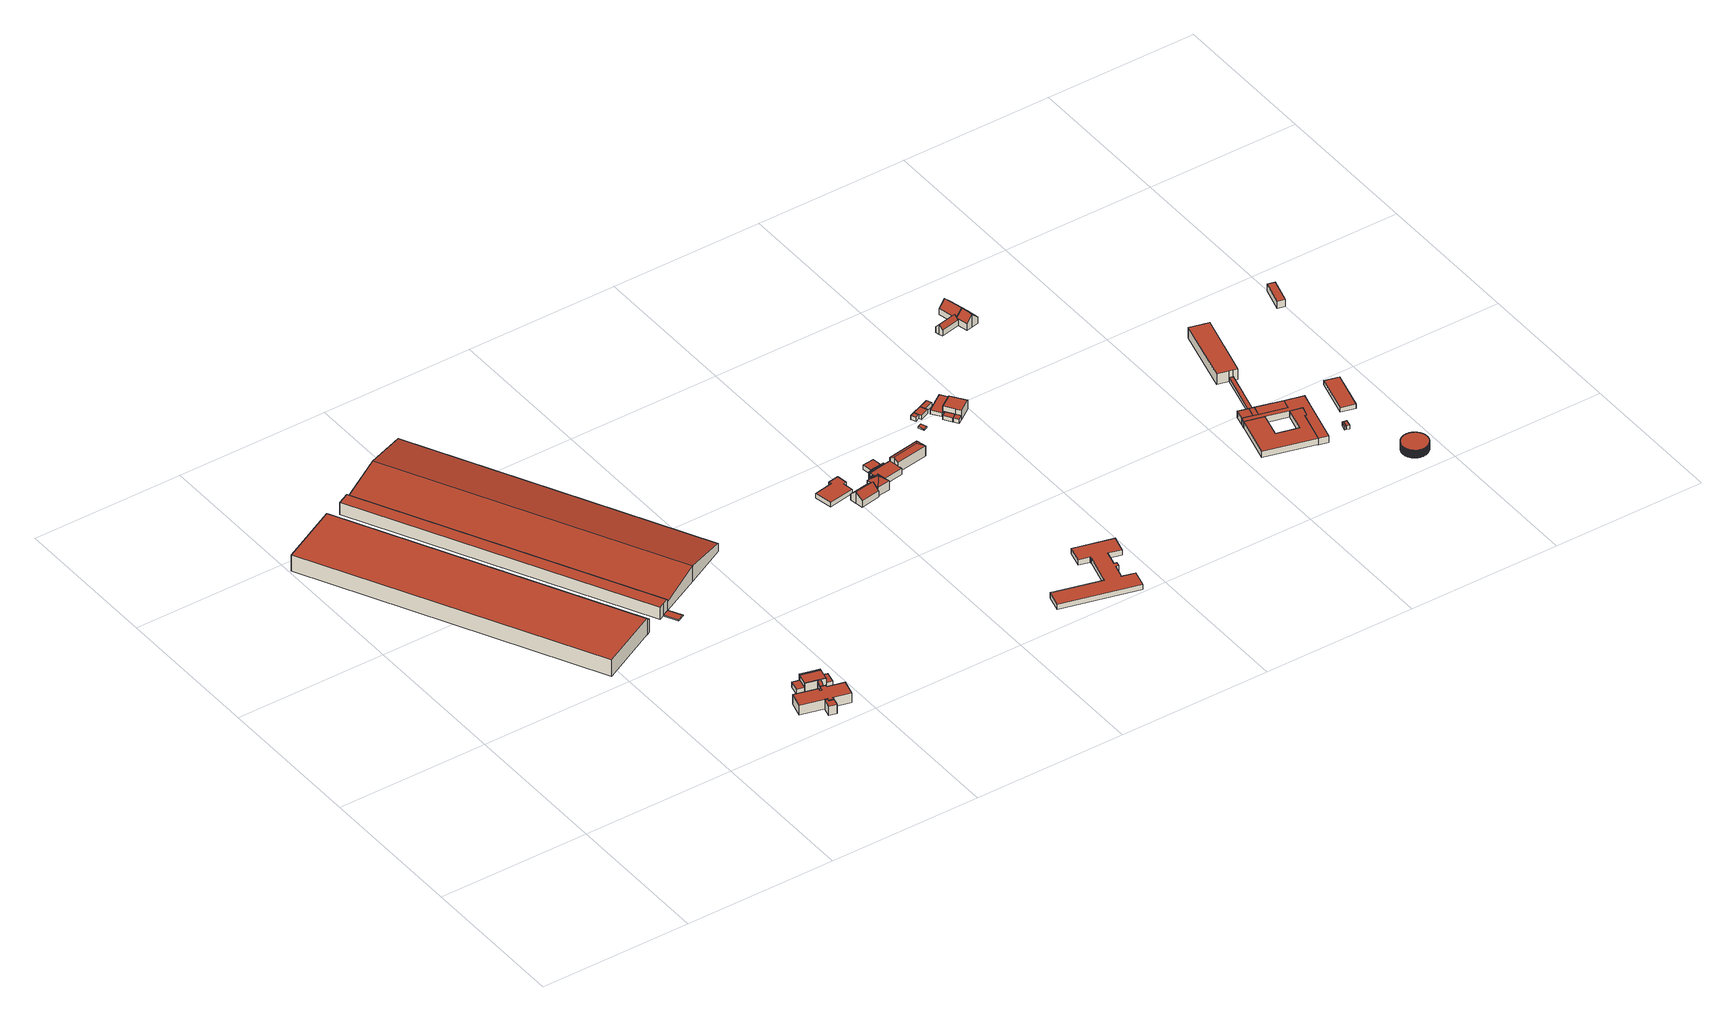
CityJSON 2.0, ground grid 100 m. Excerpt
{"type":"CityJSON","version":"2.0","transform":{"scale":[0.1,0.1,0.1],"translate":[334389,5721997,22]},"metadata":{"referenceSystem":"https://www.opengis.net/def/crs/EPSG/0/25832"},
"CityObjects":{
"building1":{"type":"Building","attributes":{"Geometrietyp2DReferenz":"3000","Gemeindeschluessel":"05170044","function":"31001_2100","roofType":"1000","measuredHeight":11.62},"address":[{"country":"Germany","locality":"Voerde","thoroughfareNumber":"36d","thoroughfareName":"Schleusenstraße"}],"geometry":[{"type":"Solid","lod":"2","boundaries":[[[[0,1,2,3]],[[4,5,1,0]],[[6,7,5,4]],[[3,2,7,6]],[[4,0,3,6]],[[1,5,7,2]]]],"semantics":{"surfaces":[{"type":"WallSurface"},{"type":"RoofSurface"},{"type":"GroundSurface"}],"values":[[0,0,0,0,1,2]]}}]},
"building2":{"type":"Building","attributes":{"Geometrietyp2DReferenz":"3000","Gemeindeschluessel":"05170044","function":"51009_1610","roofType":"1000","measuredHeight":9.75},"geometry":[{"type":"Solid","lod":"2","boundaries":[[[[8,9,10,11]],[[12,13,9,8]],[[14,15,13,12]],[[11,10,15,14]],[[12,8,11,14]],[[9,13,15,10]]]],"semantics":{"surfaces":[{"type":"WallSurface"},{"type":"RoofSurface"},{"type":"GroundSurface"}],"values":[[0,0,0,0,1,2]]}}]},
"building3":{"type":"Building","attributes":{"Gemeindeschluessel":"05170044","Geometrietyp2DReferenz":"3000","function":"51009_1610"},"children":["building3-1","building3-2"]},
"building3-1":{"type":"BuildingPart","attributes":{"roofType":"1000","measuredHeight":8.45},"parents":["building3"],"geometry":[{"type":"MultiSurface","lod":"2","boundaries":[[[16,17,18,19]],[[20,21,17,16]],[[22,23,21,20]],[[24,25,23,22]],[[26,27,25,24]],[[19,18,28,29]],[[26,24,22,20,16,19,29]],[[17,21,23,25,27,28,18]],[[26,29,30,31]],[[28,27,31,30]]],"semantics":{"surfaces":[{"type":"WallSurface"},{"type":"RoofSurface"},{"type":"GroundSurface"},{"type":"ClosureSurface"}],"values":[0,0,0,0,0,0,1,2,0,3]}}]},
"building3-2":{"type":"BuildingPart","attributes":{"roofType":"1000","measuredHeight":0.676},"parents":["building3"],"geometry":[{"type":"Solid","lod":"2","boundaries":[[[[32,33,34,35]],[[30,28,33,32]],[[36,37,27,31]],[[35,34,37,36]],[[31,30,32,35,36]],[[33,28,27,37,34]],[[30,31,27,28]]]],"semantics":{"surfaces":[{"type":"WallSurface"},{"type":"RoofSurface"},{"type":"GroundSurface"},{"type":"ClosureSurface"}],"values":[[0,0,0,0,1,2,3]]}}]},
"building4":{"type":"Building","attributes":{"Gemeindeschluessel":"05170044","Geometrietyp2DReferenz":"3000","function":"31001_2100"},"address":[{"country":"Germany","locality":"Voerde","thoroughfareNumber":"36","thoroughfareName":"Schleusenstraße"}],"children":["building4-1","building4-2","building4-3"]},
"building4-1":{"type":"BuildingPart","attributes":{"roofType":"1000","measuredHeight":6.82},"parents":["building4"],"geometry":[{"type":"MultiSurface","lod":"2","boundaries":[[[38,39,40,41]],[[42,43,39,38]],[[44,45,43,42]],[[46,47,48,49]],[[50,51,47,46]],[[52,53,51,50]],[[54,55,53,52]],[[56,57,55,54]],[[58,59,57,56]],[[60,61,59,58]],[[62,63,61,60]],[[58,56,54,52,50,46,49,64,65,44,42,38,41,66,67,68,69,70,71,62,60]],[[72,73,74,75,76,77,40,39,43,45,78,79,48,47,51,53,55,57,59,61,63]],[[62,71,80,81]],[[81,80,72,63]],[[71,70,82,80]],[[80,82,73,72]],[[70,69,83,82]],[[82,83,74,73]],[[69,68,84,83]],[[83,84,75,74]],[[68,67,85,84]],[[84,85,76,75]],[[67,66,86,85]],[[85,86,77,76]],[[66,41,87,86]],[[86,87,40,77]],[[44,65,88,89]],[[89,88,78,45]],[[65,64,90,88]],[[88,90,79,78]],[[64,49,91,90]],[[90,91,48,79]]],"semantics":{"surfaces":[{"type":"WallSurface"},{"type":"RoofSurface"},{"type":"GroundSurface"},{"type":"ClosureSurface"}],"values":[0,0,0,0,0,0,0,0,0,0,0,1,2,0,3,0,3,0,3,0,3,0,3,0,3,0,3,0,3,0,3,0,3]}}]},
"building4-2":{"type":"BuildingPart","attributes":{"roofType":"1000","measuredHeight":6.5},"address":[{"country":"Germany","locality":"Voerde","thoroughfareNumber":"36","thoroughfareName":"Schleusenstraße"}],"parents":["building4"],"geometry":[{"type":"Solid","lod":"2","boundaries":[[[[92,93,63,81]],[[94,95,93,92]],[[87,40,95,94]],[[92,81,80,82,83,84,85,86,87,94]],[[77,76,75,74,73,72,63,93,95,40]],[[87,86,77,40]],[[86,85,76,77]],[[85,84,75,76]],[[84,83,74,75]],[[83,82,73,74]],[[82,80,72,73]],[[80,81,63,72]]]],"semantics":{"surfaces":[{"type":"WallSurface"},{"type":"RoofSurface"},{"type":"GroundSurface"},{"type":"ClosureSurface"}],"values":[[0,0,0,1,2,3,3,3,3,3,3,3]]}}]},
"building4-3":{"type":"BuildingPart","attributes":{"roofType":"1000","measuredHeight":6.41},"address":[{"country":"Germany","locality":"Voerde","thoroughfareNumber":"36","thoroughfareName":"Schleusenstraße"}],"parents":["building4"],"geometry":[{"type":"Solid","lod":"2","boundaries":[[[[91,48,45,89]],[[88,90,91,89]],[[79,78,45,48]],[[91,90,79,48]],[[90,88,78,79]],[[88,89,45,78]]]],"semantics":{"surfaces":[{"type":"WallSurface"},{"type":"RoofSurface"},{"type":"GroundSurface"},{"type":"ClosureSurface"}],"values":[[0,1,2,3,3,3]]}}]},
"building5":{"type":"Building","attributes":{"Gemeindeschluessel":"05170044","Geometrietyp2DReferenz":"3000","function":"31001_2100"},"address":[{"country":"Germany","locality":"Voerde","thoroughfareNumber":"36","thoroughfareName":"Schleusenstraße"}],"children":["building5-1","building5-2","building5-3","building5-4","building5-5","building5-6"]},
"building5-1":{"type":"BuildingPart","attributes":{"roofType":"1000","measuredHeight":6.99},"parents":["building5"],"geometry":[{"type":"MultiSurface","lod":"2","boundaries":[[[96,97,98,99]],[[100,101,102,103]],[[98,97,104,105]],[[100,103,105,104]],[[96,101,100,97]],[[96,99,106,107]],[[107,106,102,101]],[[108,109,103,102]],[[99,98,110,111]],[[111,110,109,108]]],"semantics":{"surfaces":[{"type":"RoofSurface"},{"type":"GroundSurface"},{"type":"WallSurface"},{"type":"ClosureSurface"}],"values":[0,1,2,3,3,2,3,2,2,3]}}]},
"building5-2":{"type":"BuildingPart","attributes":{"roofType":"1000","measuredHeight":7.03},"address":[{"country":"Germany","locality":"Voerde","thoroughfareNumber":"36","thoroughfareName":"Schleusenstraße"}],"parents":["building5"],"geometry":[{"type":"MultiSurface","lod":"2","boundaries":[[[112,113,114,97]],[[115,116,113,112]],[[96,117,116,115]],[[115,112,97,96]],[[113,116,117,114]],[[101,100,114,117]],[[96,97,100,101]]],"semantics":{"surfaces":[{"type":"WallSurface"},{"type":"RoofSurface"},{"type":"GroundSurface"},{"type":"ClosureSurface"}],"values":[0,0,0,1,2,0,3]}}]},
"building5-3":{"type":"BuildingPart","attributes":{"roofType":"1000","measuredHeight":3.46},"address":[{"country":"Germany","locality":"Voerde","thoroughfareNumber":"36","thoroughfareName":"Schleusenstraße"}],"parents":["building5"],"geometry":[{"type":"Solid","lod":"2","boundaries":[[[[118,119,101,107]],[[120,121,119,118]],[[106,102,121,120]],[[118,107,106,120]],[[101,119,121,102]],[[106,107,101,102]]]],"semantics":{"surfaces":[{"type":"WallSurface"},{"type":"RoofSurface"},{"type":"GroundSurface"},{"type":"ClosureSurface"}],"values":[[0,0,0,1,2,3]]}}]},
"building5-4":{"type":"BuildingPart","attributes":{"roofType":"1000","measuredHeight":3.59},"address":[{"country":"Germany","locality":"Voerde","thoroughfareNumber":"36","thoroughfareName":"Schleusenstraße"}],"parents":["building5"],"geometry":[{"type":"Solid","lod":"2","boundaries":[[[[104,100,122,123]],[[124,125,103,105]],[[123,122,125,124]],[[105,104,123,124]],[[100,103,125,122]],[[104,105,103,100]]]],"semantics":{"surfaces":[{"type":"WallSurface"},{"type":"RoofSurface"},{"type":"GroundSurface"},{"type":"ClosureSurface"}],"values":[[0,0,0,1,2,3]]}}]},
"building5-5":{"type":"BuildingPart","attributes":{"roofType":"2100","measuredHeight":6.6},"address":[{"country":"Germany","locality":"Voerde","thoroughfareNumber":"36","thoroughfareName":"Schleusenstraße"}],"parents":["building5"],"geometry":[{"type":"Solid","lod":"2","boundaries":[[[[126,127,128,129]],[[130,131,127,126]],[[132,133,131,130]],[[130,126,129,132]],[[127,131,133,128]],[[132,129,128,133]]]],"semantics":{"surfaces":[{"type":"WallSurface"},{"type":"RoofSurface"},{"type":"GroundSurface"},{"type":"ClosureSurface"}],"values":[[0,0,0,1,2,3]]}}]},
"building5-6":{"type":"BuildingPart","attributes":{"roofType":"2100","measuredHeight":7.25},"address":[{"country":"Germany","locality":"Voerde","thoroughfareNumber":"36","thoroughfareName":"Schleusenstraße"}],"parents":["building5"],"geometry":[{"type":"MultiSurface","lod":"2","boundaries":[[[134,135,136,137]],[[110,109,135,134]],[[138,139,108,111]],[[140,141,139,138]],[[138,111,110,134,137,140]],[[135,109,108,139,141,136]],[[110,111,108,109]],[[128,133,136,141]],[[140,137,132,129]],[[129,132,133,128]]],"semantics":{"surfaces":[{"type":"WallSurface"},{"type":"RoofSurface"},{"type":"GroundSurface"},{"type":"ClosureSurface"}],"values":[0,0,0,0,1,2,3,0,0,3]}}]},
"building6":{"type":"Building","attributes":{"Geometrietyp2DReferenz":"3000","Gemeindeschluessel":"05170044","function":"31001_2100","roofType":"3100","measuredHeight":11.09},"address":[{"country":"Germany","locality":"Voerde","thoroughfareNumber":"36","thoroughfareName":"Schleusenstraße"}],"geometry":[{"type":"Solid","lod":"2","boundaries":[[[[142,23,25,143]],[[144,21,23,142]],[[145,146,21,144]],[[147,148,146,145]],[[149,150,148,147]],[[151,152,150,149]],[[153,37,152,151]],[[154,27,37,153]],[[143,25,27,154]],[[144,142,143,154,153,151,145]],[[149,147,145,151]],[[23,21,146,148,150,152,37,27,25]]]],"semantics":{"surfaces":[{"type":"WallSurface"},{"type":"RoofSurface"},{"type":"GroundSurface"}],"values":[[0,0,0,0,0,0,0,0,0,1,1,2]]}}]},
"building7":{"type":"Building","attributes":{"Geometrietyp2DReferenz":"3000","Gemeindeschluessel":"05170044","function":"31001_1000","roofType":"1000","measuredHeight":3.26},"address":[{"country":"Germany","locality":"Voerde","thoroughfareNumber":"26","thoroughfareName":"Schleusenstraße"}],"geometry":[{"type":"Solid","lod":"2","boundaries":[[[[155,156,157,158]],[[159,160,156,155]],[[161,162,160,159]],[[163,164,162,161]],[[165,166,164,163]],[[167,168,166,165]],[[169,170,168,167]],[[158,157,170,169]],[[167,165,163,161,159,155,158,169]],[[156,160,162,164,166,168,170,157]]]],"semantics":{"surfaces":[{"type":"WallSurface"},{"type":"RoofSurface"},{"type":"GroundSurface"}],"values":[[0,0,0,0,0,0,0,0,1,2]]}}]},
"building8":{"type":"Building","attributes":{"Geometrietyp2DReferenz":"3000","Gemeindeschluessel":"05170044","function":"31001_1120","roofType":"3100","measuredHeight":8.45},"address":[{"country":"Germany","locality":"Voerde","thoroughfareNumber":"26","thoroughfareName":"Schleusenstraße"}],"geometry":[{"type":"Solid","lod":"2","boundaries":[[[[171,172,173,174]],[[175,176,172,171]],[[177,178,176,175]],[[179,180,178,177]],[[181,182,180,179]],[[183,184,182,181]],[[174,173,184,183]],[[177,175,171,179]],[[174,183,181,179,171]],[[172,176,178,180,182,184,173]]]],"semantics":{"surfaces":[{"type":"WallSurface"},{"type":"RoofSurface"},{"type":"GroundSurface"}],"values":[[0,0,0,0,0,0,0,1,1,2]]}}]},
"building9":{"type":"Building","attributes":{"Geometrietyp2DReferenz":"3000","Gemeindeschluessel":"05170044","function":"31001_1120","roofType":"3500","measuredHeight":9.84},"address":[{"country":"Germany","locality":"Voerde","thoroughfareNumber":"26","thoroughfareName":"Schleusenstraße"}],"geometry":[{"type":"Solid","lod":"2","boundaries":[[[[185,186,187,188]],[[189,190,186,185]],[[191,192,190,189]],[[193,194,192,191]],[[195,196,194,193]],[[197,198,196,195]],[[188,187,198,197]],[[195,193,191,189,199]],[[189,185,199]],[[185,188,199]],[[188,197,195,199]],[[186,190,192,194,196,198,187]]]],"semantics":{"surfaces":[{"type":"WallSurface"},{"type":"RoofSurface"},{"type":"GroundSurface"}],"values":[[0,0,0,0,0,0,0,1,1,1,1,2]]}}]},
"building10":{"type":"Building","attributes":{"Geometrietyp2DReferenz":"3000","Gemeindeschluessel":"05170044","function":"31001_1120","roofType":"1000","measuredHeight":2.74},"address":[{"country":"Germany","locality":"Voerde","thoroughfareNumber":"26","thoroughfareName":"Schleusenstraße"}],"geometry":[{"type":"Solid","lod":"2","boundaries":[[[[200,201,202,203]],[[204,205,201,200]],[[206,207,205,204]],[[208,194,207,206]],[[209,192,194,208]],[[203,202,192,209]],[[208,206,204,200,203,209]],[[201,205,207,194,192,202]]]],"semantics":{"surfaces":[{"type":"WallSurface"},{"type":"RoofSurface"},{"type":"GroundSurface"}],"values":[[0,0,0,0,0,0,1,2]]}}]},
"building11":{"type":"Building","attributes":{"Geometrietyp2DReferenz":"3000","Gemeindeschluessel":"05170044","function":"31001_2100","roofType":"1000","measuredHeight":3.68},"address":[{"country":"Germany","locality":"Voerde","thoroughfareNumber":"11","thoroughfareName":"Schleusenstraße"}],"geometry":[{"type":"Solid","lod":"2","boundaries":[[[[210,211,212,213]],[[214,215,211,210]],[[216,217,215,214]],[[218,219,217,216]],[[220,221,219,218]],[[222,223,221,220]],[[224,225,223,222]],[[226,227,225,224]],[[228,229,227,226]],[[230,231,229,228]],[[232,233,231,230]],[[234,235,233,232]],[[236,237,235,234]],[[238,239,237,236]],[[240,241,239,238]],[[242,243,241,240]],[[244,245,243,242]],[[246,247,245,244]],[[248,249,247,246]],[[250,251,249,248]],[[252,253,251,250]],[[254,255,253,252]],[[256,257,255,254]],[[213,212,257,256]],[[254,252,250,248,246,244,242,240,238,236,234,232,230,228,226,224,222,220,218,216,214,210,213,256]],[[211,215,217,219,221,223,225,227,229,231,233,235,237,239,241,243,245,247,249,251,253,255,257,212]]]],"semantics":{"surfaces":[{"type":"WallSurface"},{"type":"RoofSurface"},{"type":"GroundSurface"}],"values":[[0,0,0,0,0,0,0,0,0,0,0,0,0,0,0,0,0,0,0,0,0,0,0,0,1,2]]}}]},
"building12":{"type":"Building","attributes":{"Geometrietyp2DReferenz":"3000","Gemeindeschluessel":"05170044","function":"31001_1000","roofType":"1000","measuredHeight":3.23},"address":[{"country":"Germany","locality":"Voerde","thoroughfareNumber":"26","thoroughfareName":"Schleusenstraße"}],"geometry":[{"type":"Solid","lod":"2","boundaries":[[[[258,259,260,261]],[[262,263,259,258]],[[264,265,263,262]],[[261,260,265,264]],[[262,258,261,264]],[[259,263,265,260]]]],"semantics":{"surfaces":[{"type":"WallSurface"},{"type":"RoofSurface"},{"type":"GroundSurface"}],"values":[[0,0,0,0,1,2]]}}]},
"building13":{"type":"Building","attributes":{"Gemeindeschluessel":"05170044","Geometrietyp2DReferenz":"3000","function":"31001_1120"},"address":[{"country":"Germany","locality":"Voerde","thoroughfareNumber":"26","thoroughfareName":"Schleusenstraße"}],"children":["building13-1","building13-2","building13-3"]},
"building13-1":{"type":"BuildingPart","attributes":{"roofType":"5000","measuredHeight":8.87},"parents":["building13"],"geometry":[{"type":"MultiSurface","lod":"2","boundaries":[[[266,267,268,269]],[[270,271,267,266]],[[272,273,271,270]],[[274,272,270,275]],[[270,266,275]],[[266,269,274,275]],[[268,267,271,273,276]],[[274,269,277,278]],[[278,277,268,276]],[[272,274,278,279]],[[273,279,278,276]]],"semantics":{"surfaces":[{"type":"WallSurface"},{"type":"RoofSurface"},{"type":"GroundSurface"},{"type":"ClosureSurface"}],"values":[0,0,0,1,1,1,2,0,3,0,3]}}]},
"building13-2":{"type":"BuildingPart","attributes":{"roofType":"1000","measuredHeight":4.57},"parents":["building13"],"geometry":[{"type":"MultiSurface","lod":"2","boundaries":[[[280,281,282,283]],[[284,285,281,280]],[[283,282,286,287]],[[284,280,283,287]],[[281,285,286,282]],[[284,287,288,289]],[[286,285,289,288]]],"semantics":{"surfaces":[{"type":"WallSurface"},{"type":"RoofSurface"},{"type":"GroundSurface"},{"type":"ClosureSurface"}],"values":[0,0,0,1,2,0,3]}}]},
"building13-3":{"type":"BuildingPart","attributes":{"roofType":"1000","measuredHeight":4.44},"parents":["building13"],"geometry":[{"type":"MultiSurface","lod":"2","boundaries":[[[290,291,292,293]],[[294,295,291,290]],[[296,297,295,294]],[[298,299,297,296]],[[300,301,299,298]],[[302,303,301,300]],[[304,305,303,302]],[[288,286,305,304]],[[277,268,285,289]],[[293,292,273,279]],[[277,289,288,304,302,300,298,296,294,290,293,279]],[[291,295,297,299,301,303,305,286,285,268,273,292]],[[288,289,285,286]],[[277,278,276,268]],[[278,279,273,276]]],"semantics":{"surfaces":[{"type":"WallSurface"},{"type":"RoofSurface"},{"type":"GroundSurface"},{"type":"ClosureSurface"}],"values":[0,0,0,0,0,0,0,0,0,0,1,2,3,3,3]}}]},
"building14":{"type":"Building","attributes":{"Geometrietyp2DReferenz":"3000","Gemeindeschluessel":"05170044","function":"31001_2740","roofType":"9999","measuredHeight":1.01},"address":[{"country":"Germany","locality":"Voerde","thoroughfareNumber":"22","thoroughfareName":"Schleusenstraße"}],"geometry":[{"type":"Solid","lod":"2","boundaries":[[[[306,307,308,309]],[[307,310,311,308]],[[306,312,310,307]],[[309,313,312,306]],[[308,311,313,309]],[[310,312,313,311]]]],"semantics":{"surfaces":[{"type":"RoofSurface"},{"type":"WallSurface"},{"type":"GroundSurface"}],"values":[[0,1,1,1,1,2]]}}]},
"building15":{"type":"Building","attributes":{"Geometrietyp2DReferenz":"3000","Gemeindeschluessel":"05170044","function":"31001_2723","roofType":"1000","measuredHeight":2.91},"address":[{"country":"Germany","locality":"Voerde","thoroughfareNumber":"22","thoroughfareName":"Schleusenstraße"}],"geometry":[{"type":"Solid","lod":"2","boundaries":[[[[314,315,316,317]],[[318,319,315,314]],[[320,321,319,318]],[[317,316,321,320]],[[318,314,317,320]],[[315,319,321,316]]]],"semantics":{"surfaces":[{"type":"WallSurface"},{"type":"RoofSurface"},{"type":"GroundSurface"}],"values":[[0,0,0,0,1,2]]}}]},
"building16":{"type":"Building","attributes":{"Geometrietyp2DReferenz":"3000","Gemeindeschluessel":"05170044","function":"31001_2463","roofType":"1000","measuredHeight":2.85},"address":[{"country":"Germany","locality":"Voerde","thoroughfareNumber":"22","thoroughfareName":"Schleusenstraße"}],"geometry":[{"type":"Solid","lod":"2","boundaries":[[[[322,323,324,325]],[[326,327,323,322]],[[328,329,327,326]],[[317,316,329,328]],[[320,321,316,317]],[[325,324,321,320]],[[317,328,326,322,325,320]],[[323,327,329,316,321,324]]]],"semantics":{"surfaces":[{"type":"WallSurface"},{"type":"RoofSurface"},{"type":"GroundSurface"}],"values":[[0,0,0,0,0,0,1,2]]}}]},
"building17":{"type":"Building","attributes":{"Geometrietyp2DReferenz":"3000","Gemeindeschluessel":"05170044","function":"31001_2723","roofType":"1000","measuredHeight":2.87},"address":[{"country":"Germany","locality":"Voerde","thoroughfareNumber":"22","thoroughfareName":"Schleusenstraße"}],"geometry":[{"type":"Solid","lod":"2","boundaries":[[[[330,331,332,333]],[[322,323,331,330]],[[325,324,323,322]],[[333,332,324,325]],[[322,330,333,325]],[[331,323,324,332]]]],"semantics":{"surfaces":[{"type":"WallSurface"},{"type":"RoofSurface"},{"type":"GroundSurface"}],"values":[[0,0,0,0,1,2]]}}]},
"building18":{"type":"Building","attributes":{"Geometrietyp2DReferenz":"3000","Gemeindeschluessel":"05170044","function":"51009_1610","roofType":"1000","measuredHeight":2.89},"geometry":[{"type":"Solid","lod":"2","boundaries":[[[[334,335,336,337]],[[338,339,335,334]],[[340,341,339,338]],[[342,343,341,340]],[[337,336,343,342]],[[340,338,334,337,342]],[[335,339,341,343,336]]]],"semantics":{"surfaces":[{"type":"WallSurface"},{"type":"RoofSurface"},{"type":"GroundSurface"}],"values":[[0,0,0,0,0,1,2]]}}]},
"building19":{"type":"Building","attributes":{"Geometrietyp2DReferenz":"3000","Gemeindeschluessel":"05170044","function":"31001_2143","roofType":"1000","measuredHeight":2.84},"address":[{"country":"Germany","locality":"Voerde","thoroughfareNumber":"22","thoroughfareName":"Schleusenstraße"}],"geometry":[{"type":"Solid","lod":"2","boundaries":[[[[344,345,346,347]],[[348,349,345,344]],[[350,351,349,348]],[[352,353,351,350]],[[354,355,353,352]],[[356,357,355,354]],[[358,359,357,356]],[[347,346,359,358]],[[356,354,352,350,348,344,347,358]],[[345,349,351,353,355,357,359,346]]]],"semantics":{"surfaces":[{"type":"WallSurface"},{"type":"RoofSurface"},{"type":"GroundSurface"}],"values":[[0,0,0,0,0,0,0,0,1,2]]}}]},
"building20":{"type":"Building","attributes":{"Gemeindeschluessel":"05170044","Geometrietyp2DReferenz":"3000","function":"31001_1010"},"address":[{"country":"Germany","locality":"Voerde","thoroughfareNumber":"22","thoroughfareName":"Schleusenstraße"}],"children":["building20-1","building20-2"]},
"building20-1":{"type":"BuildingPart","attributes":{"roofType":"1000","measuredHeight":6.52},"parents":["building20"],"geometry":[{"type":"MultiSurface","lod":"2","boundaries":[[[360,359,335,361]],[[362,357,359,360]],[[363,355,357,362]],[[364,353,355,363]],[[365,366,353,364]],[[367,368,366,365]],[[365,364,363,362,360,361,367]],[[359,357,355,353,366,368,335]],[[367,361,334,369]],[[369,334,335,368]]],"semantics":{"surfaces":[{"type":"WallSurface"},{"type":"RoofSurface"},{"type":"GroundSurface"},{"type":"ClosureSurface"}],"values":[0,0,0,0,0,0,1,2,0,3]}}]},
"building20-2":{"type":"BuildingPart","attributes":{"roofType":"1000","measuredHeight":2.88},"address":[{"country":"Germany","locality":"Voerde","thoroughfareNumber":"22","thoroughfareName":"Schleusenstraße"}],"parents":["building20"],"geometry":[{"type":"Solid","lod":"2","boundaries":[[[[334,335,339,338]],[[370,371,368,369]],[[338,339,371,370]],[[369,334,338,370]],[[335,368,371,339]],[[334,369,368,335]]]],"semantics":{"surfaces":[{"type":"WallSurface"},{"type":"RoofSurface"},{"type":"GroundSurface"},{"type":"ClosureSurface"}],"values":[[0,0,0,1,2,3]]}}]},
"building21":{"type":"Building","attributes":{"Geometrietyp2DReferenz":"3000","Gemeindeschluessel":"05170044","function":"31001_2100","roofType":"3100","measuredHeight":6.56},"address":[{"country":"Germany","locality":"Voerde","thoroughfareNumber":"18","thoroughfareName":"Schleusenstraße"}],"geometry":[{"type":"Solid","lod":"2","boundaries":[[[[372,373,374,375]],[[376,377,373,372]],[[378,379,377,376]],[[380,381,379,378]],[[382,383,381,380]],[[384,385,383,382]],[[375,374,385,384]],[[378,376,372,380]],[[375,384,382,380,372]],[[373,377,379,381,383,385,374]]]],"semantics":{"surfaces":[{"type":"WallSurface"},{"type":"RoofSurface"},{"type":"GroundSurface"}],"values":[[0,0,0,0,0,0,0,1,1,2]]}}]},
"building22":{"type":"Building","attributes":{"Geometrietyp2DReferenz":"3000","Gemeindeschluessel":"05170044","function":"31001_1010","roofType":"3100","measuredHeight":9.12},"address":[{"country":"Germany","locality":"Voerde","thoroughfareNumber":"18","thoroughfareName":"Schleusenstraße"}],"geometry":[{"type":"Solid","lod":"2","boundaries":[[[[386,383,385,387]],[[388,389,383,386]],[[390,391,389,388]],[[392,393,391,390]],[[394,395,393,392]],[[396,397,395,394]],[[387,385,397,396]],[[386,387,396,394,388]],[[392,390,388,394]],[[383,389,391,393,395,397,385]]]],"semantics":{"surfaces":[{"type":"WallSurface"},{"type":"RoofSurface"},{"type":"GroundSurface"}],"values":[[0,0,0,0,0,0,0,1,1,2]]}}]},
"building23":{"type":"Building","attributes":{"Geometrietyp2DReferenz":"3000","Gemeindeschluessel":"05170044","function":"31001_2100","roofType":"3100","measuredHeight":9.04},"address":[{"country":"Germany","locality":"Voerde","thoroughfareNumber":"18","thoroughfareName":"Schleusenstraße"}],"geometry":[{"type":"Solid","lod":"2","boundaries":[[[[398,399,400,401]],[[402,403,399,398]],[[404,405,403,402]],[[390,406,405,404]],[[388,407,406,390]],[[386,408,407,388]],[[401,400,408,386]],[[398,401,386,388,402]],[[390,404,402,388]],[[399,403,405,406,407,408,400]]]],"semantics":{"surfaces":[{"type":"WallSurface"},{"type":"RoofSurface"},{"type":"GroundSurface"}],"values":[[0,0,0,0,0,0,0,1,1,2]]}}]},
"building24":{"type":"Building","attributes":{"Geometrietyp2DReferenz":"3000","Gemeindeschluessel":"05170044","function":"31001_2100","roofType":"1000","measuredHeight":4.53},"address":[{"country":"Germany","locality":"Voerde","thoroughfareNumber":"11","thoroughfareName":"Schleusenstraße"}],"geometry":[{"type":"Solid","lod":"2","boundaries":[[[[409,410,411,412]],[[413,414,410,409]],[[415,416,414,413]],[[412,411,416,415]],[[413,409,412,415]],[[410,414,416,411]]]],"semantics":{"surfaces":[{"type":"WallSurface"},{"type":"RoofSurface"},{"type":"GroundSurface"}],"values":[[0,0,0,0,1,2]]}}]},
"building25":{"type":"Building","attributes":{"Geometrietyp2DReferenz":"3000","Gemeindeschluessel":"05170044","function":"31001_2100","roofType":"1000","measuredHeight":4.48},"address":[{"country":"Germany","locality":"Voerde","thoroughfareNumber":"11","thoroughfareName":"Schleusenstraße"}],"geometry":[{"type":"Solid","lod":"2","boundaries":[[[[417,418,419,420]],[[421,422,418,417]],[[423,424,422,421]],[[425,426,424,423]],[[427,428,426,425]],[[429,430,428,427]],[[431,432,430,429]],[[433,434,432,431]],[[435,436,434,433]],[[437,438,436,435]],[[420,419,438,437]],[[435,433,431,429,427,425,423,421,417,420,437]],[[418,422,424,426,428,430,432,434,436,438,419]]]],"semantics":{"surfaces":[{"type":"WallSurface"},{"type":"RoofSurface"},{"type":"GroundSurface"}],"values":[[0,0,0,0,0,0,0,0,0,0,0,1,2]]}}]},
"building26":{"type":"Building","attributes":{"Geometrietyp2DReferenz":"3000","Gemeindeschluessel":"05170044","function":"51009_1610","roofType":"1000","measuredHeight":4.53},"geometry":[{"type":"Solid","lod":"2","boundaries":[[[[439,440,410,409]],[[441,442,440,439]],[[443,444,442,441]],[[445,446,444,443]],[[413,414,446,445]],[[409,410,414,413]],[[445,443,441,439,409,413]],[[440,442,444,446,414,410]]]],"semantics":{"surfaces":[{"type":"WallSurface"},{"type":"RoofSurface"},{"type":"GroundSurface"}],"values":[[0,0,0,0,0,0,1,2]]}}]},
"building27":{"type":"Building","attributes":{"Geometrietyp2DReferenz":"3000","Gemeindeschluessel":"05170044","function":"51009_1610","roofType":"1000","measuredHeight":4.54},"geometry":[{"type":"Solid","lod":"2","boundaries":[[[[447,448,449,445]],[[450,451,448,447]],[[452,453,451,450]],[[454,455,453,452]],[[456,457,455,454]],[[458,459,457,456]],[[435,460,459,458]],[[433,461,460,435]],[[431,462,461,433]],[[429,463,462,431]],[[427,464,463,429]],[[425,465,464,427]],[[417,466,465,425]],[[420,467,466,417]],[[415,468,467,420]],[[413,469,468,415]],[[445,449,469,413]],[[415,420,417,425,427,429,431,433,435,458,456,454,452,450,447,445,413]],[[448,451,453,455,457,459,460,461,462,463,464,465,466,467,468,469,449]]]],"semantics":{"surfaces":[{"type":"WallSurface"},{"type":"RoofSurface"},{"type":"GroundSurface"}],"values":[[0,0,0,0,0,0,0,0,0,0,0,0,0,0,0,0,0,1,2]]}}]},
"building28":{"type":"Building","attributes":{"Geometrietyp2DReferenz":"3000","Gemeindeschluessel":"05170044","function":"31001_2100","roofType":"1000","measuredHeight":4.51},"address":[{"country":"Germany","locality":"Voerde","thoroughfareNumber":"11","thoroughfareName":"Schleusenstraße"}],"geometry":[{"type":"Solid","lod":"2","boundaries":[[[[445,446,470,447]],[[443,444,446,445]],[[452,471,444,443]],[[450,472,471,452]],[[447,470,472,450]],[[452,443,445,447,450]],[[446,444,471,472,470]]]],"semantics":{"surfaces":[{"type":"WallSurface"},{"type":"RoofSurface"},{"type":"GroundSurface"}],"values":[[0,0,0,0,0,1,2]]}}]},
"building29":{"type":"Building","attributes":{"Geometrietyp2DReferenz":"3000","Gemeindeschluessel":"05170044","function":"51009_1610","roofType":"1000","measuredHeight":2.77},"geometry":[{"type":"Solid","lod":"2","boundaries":[[[[473,474,475,476]],[[477,442,474,473]],[[478,440,442,477]],[[476,475,440,478]],[[477,473,476,478]],[[474,442,440,475]]]],"semantics":{"surfaces":[{"type":"WallSurface"},{"type":"RoofSurface"},{"type":"GroundSurface"}],"values":[[0,0,0,0,1,2]]}}]},
"building30":{"type":"Building","attributes":{"Geometrietyp2DReferenz":"3000","Gemeindeschluessel":"05170044","function":"51009_1610","roofType":"1000","measuredHeight":2.74},"geometry":[{"type":"Solid","lod":"2","boundaries":[[[[479,480,481,482]],[[483,484,480,479]],[[485,486,484,483]],[[482,481,486,485]],[[483,479,482,485]],[[480,484,486,481]]]],"semantics":{"surfaces":[{"type":"WallSurface"},{"type":"RoofSurface"},{"type":"GroundSurface"}],"values":[[0,0,0,0,1,2]]}}]},
"building31":{"type":"Building","attributes":{"Geometrietyp2DReferenz":"3000","Gemeindeschluessel":"05170044","function":"31001_2100","roofType":"1000","measuredHeight":2.71},"address":[{"country":"Germany","locality":"Voerde","thoroughfareNumber":"11","thoroughfareName":"Schleusenstraße"}],"geometry":[{"type":"Solid","lod":"2","boundaries":[[[[487,488,480,479]],[[489,490,488,487]],[[483,484,490,489]],[[479,480,484,483]],[[489,487,479,483]],[[488,490,484,480]]]],"semantics":{"surfaces":[{"type":"WallSurface"},{"type":"RoofSurface"},{"type":"GroundSurface"}],"values":[[0,0,0,0,1,2]]}}]},
"building32":{"type":"Building","attributes":{"Geometrietyp2DReferenz":"3000","Gemeindeschluessel":"05170044","function":"31001_2100","roofType":"1000","measuredHeight":7.6},"address":[{"country":"Germany","locality":"Voerde","thoroughfareNumber":"11","thoroughfareName":"Schleusenstraße"}],"geometry":[{"type":"Solid","lod":"2","boundaries":[[[[491,492,493,494]],[[495,496,492,491]],[[497,498,496,495]],[[499,500,498,497]],[[501,502,500,499]],[[494,493,502,501]],[[499,497,495,491,494,501]],[[492,496,498,500,502,493]]]],"semantics":{"surfaces":[{"type":"WallSurface"},{"type":"RoofSurface"},{"type":"GroundSurface"}],"values":[[0,0,0,0,0,0,1,2]]}}]},
"building33":{"type":"Building","attributes":{"Geometrietyp2DReferenz":"3000","Gemeindeschluessel":"05170044","function":"51003_1201","roofType":"1000","measuredHeight":5.53},"geometry":[{"type":"Solid","lod":"2","boundaries":[[[[503,504,505,506]],[[507,508,504,503]],[[509,510,508,507]],[[511,512,510,509]],[[513,514,512,511]],[[515,516,514,513]],[[517,518,516,515]],[[519,520,518,517]],[[521,522,520,519]],[[523,524,522,521]],[[525,526,524,523]],[[527,528,526,525]],[[529,530,528,527]],[[531,532,530,529]],[[533,534,532,531]],[[535,536,534,533]],[[537,538,536,535]],[[539,540,538,537]],[[541,542,540,539]],[[543,544,542,541]],[[545,546,544,543]],[[547,548,546,545]],[[549,550,548,547]],[[551,552,550,549]],[[553,554,552,551]],[[555,556,554,553]],[[557,558,556,555]],[[559,560,558,557]],[[561,562,560,559]],[[563,564,562,561]],[[565,566,564,563]],[[567,568,566,565]],[[569,570,568,567]],[[571,572,570,569]],[[573,574,572,571]],[[575,576,574,573]],[[577,578,576,575]],[[579,580,578,577]],[[581,582,580,579]],[[583,584,582,581]],[[585,586,584,583]],[[587,588,586,585]],[[589,590,588,587]],[[591,592,590,589]],[[593,594,592,591]],[[595,596,594,593]],[[597,598,596,595]],[[599,600,598,597]],[[601,602,600,599]],[[603,604,602,601]],[[605,606,604,603]],[[607,608,606,605]],[[609,610,608,607]],[[611,612,610,609]],[[613,614,612,611]],[[615,616,614,613]],[[617,618,616,615]],[[619,620,618,617]],[[621,622,620,619]],[[623,624,622,621]],[[625,626,624,623]],[[627,628,626,625]],[[629,630,628,627]],[[631,632,630,629]],[[633,634,632,631]],[[635,636,634,633]],[[637,638,636,635]],[[639,640,638,637]],[[641,642,640,639]],[[643,644,642,641]],[[645,646,644,643]],[[647,648,646,645]],[[649,650,648,647]],[[651,652,650,649]],[[653,654,652,651]],[[655,656,654,653]],[[657,658,656,655]],[[659,660,658,657]],[[661,662,660,659]],[[663,664,662,661]],[[665,666,664,663]],[[667,668,666,665]],[[669,670,668,667]],[[671,672,670,669]],[[673,674,672,671]],[[675,676,674,673]],[[677,678,676,675]],[[679,680,678,677]],[[681,682,680,679]],[[683,684,682,681]],[[685,686,684,683]],[[687,688,686,685]],[[689,690,688,687]],[[691,692,690,689]],[[693,694,692,691]],[[695,696,694,693]],[[697,698,696,695]],[[699,700,698,697]],[[701,702,700,699]],[[703,704,702,701]],[[705,706,704,703]],[[707,708,706,705]],[[709,710,708,707]],[[711,712,710,709]],[[713,714,712,711]],[[715,716,714,713]],[[717,718,716,715]],[[719,720,718,717]],[[721,722,720,719]],[[723,724,722,721]],[[725,726,724,723]],[[506,505,726,725]],[[723,721,719,717,715,713,711,709,707,705,703,701,699,697,695,693,691,689,687,685,683,681,679,677,675,673,671,669,667,665,663,661,659,657,655,653,651,649,647,645,643,641,639,637,635,633,631,629,627,625,623,621,619,617,615,613,611,609,607,605,603,601,599,597,595,593,591,589,587,585,583,581,579,577,575,573,571,569,567,565,563,561,559,557,555,553,551,549,547,545,543,541,539,537,535,533,531,529,527,525,523,521,519,517,515,513,511,509,507,503,506,725]],[[504,508,510,512,514,516,518,520,522,524,526,528,530,532,534,536,538,540,542,544,546,548,550,552,554,556,558,560,562,564,566,568,570,572,574,576,578,580,582,584,586,588,590,592,594,596,598,600,602,604,606,608,610,612,614,616,618,620,622,624,626,628,630,632,634,636,638,640,642,644,646,648,650,652,654,656,658,660,662,664,666,668,670,672,674,676,678,680,682,684,686,688,690,692,694,696,698,700,702,704,706,708,710,712,714,716,718,720,722,724,726,505]]]],"semantics":{"surfaces":[{"type":"WallSurface"},{"type":"RoofSurface"},{"type":"GroundSurface"}],"values":[[0,0,0,0,0,0,0,0,0,0,0,0,0,0,0,0,0,0,0,0,0,0,0,0,0,0,0,0,0,0,0,0,0,0,0,0,0,0,0,0,0,0,0,0,0,0,0,0,0,0,0,0,0,0,0,0,0,0,0,0,0,0,0,0,0,0,0,0,0,0,0,0,0,0,0,0,0,0,0,0,0,0,0,0,0,0,0,0,0,0,0,0,0,0,0,0,0,0,0,0,0,0,0,0,0,0,0,0,0,0,0,0,1,2]]}}]},
"building34":{"type":"Building","attributes":{"Geometrietyp2DReferenz":"3000","Gemeindeschluessel":"05170044","function":"31001_2100","roofType":"1000","measuredHeight":3.06},"address":[{"country":"Germany","locality":"Voerde","thoroughfareNumber":"11","thoroughfareName":"Schleusenstraße"}],"geometry":[{"type":"Solid","lod":"2","boundaries":[[[[727,728,729,730]],[[731,732,728,727]],[[733,734,732,731]],[[730,729,734,733]],[[731,727,730,733]],[[728,732,734,729]]]],"semantics":{"surfaces":[{"type":"WallSurface"},{"type":"RoofSurface"},{"type":"GroundSurface"}],"values":[[0,0,0,0,1,2]]}}]},
"building35":{"type":"Building","attributes":{"Geometrietyp2DReferenz":"3000","Gemeindeschluessel":"05170044","function":"31001_2100","roofType":"1000","measuredHeight":4.94},"address":[{"country":"Germany","locality":"Voerde","thoroughfareNumber":"11","thoroughfareName":"Schleusenstraße"}],"geometry":[{"type":"Solid","lod":"2","boundaries":[[[[735,736,737,738]],[[739,740,736,735]],[[741,742,740,739]],[[738,737,742,741]],[[739,735,738,741]],[[736,740,742,737]]]],"semantics":{"surfaces":[{"type":"WallSurface"},{"type":"RoofSurface"},{"type":"GroundSurface"}],"values":[[0,0,0,0,1,2]]}}]}
},
"vertices":[
[937,1084,135],[937,1084,19],[1320,1279,19],[1320,1279,135],[6,2909,135],[6,2909,19],[389,3105,135],[389,3105,19],
[1320,1279,116],[1320,1279,18],[1341,1290,18],[1341,1290,116],[389,3105,116],[389,3105,18],[410,3115,116],[410,3115,18],
[529,3176,104],[529,3176,19],[1460,1350,19],[1460,1350,104],[604,3214,104],[604,3214,19],[605,3213,104],[605,3213,19],[1535,1389,104],[1535,1389,19],[1535,1388,104],[1535,1388,19],[1493,1367,19],[1493,1367,104],[1493,1367,26],[1535,1388,26],
[1539,1279,26],[1539,1279,19],[1583,1301,19],[1583,1301,26],[1538,1390,26],[1538,1390,19],
[1599,180,93],[1599,180,25],[1747,142,25],[1747,142,93],[1626,284,93],[1626,284,25],[1775,245,93],[1775,245,25],[1795,255,93],[1795,255,25],[1792,242,25],[1792,242,93],[1802,253,93],[1802,253,25],[1822,248,93],[1822,248,25],[1828,247,93],[1828,247,25],[1825,233,93],[1825,233,25],[1933,205,93],[1933,205,25],[1907,101,93],[1907,101,25],[1798,130,93],[1798,130,25],[1786,220,93],[1770,224,93],[1751,142,93],[1751,143,93],[1768,139,93],[1764,123,93],[1791,116,93],[1795,130,93],[1795,130,25],[1791,116,25],[1764,123,25],[1768,139,25],[1751,143,25],[1751,142,25],[1770,224,25],[1786,220,25],[1795,130,90],[1798,130,90],[1791,116,90],[1764,123,90],[1768,139,90],[1751,143,90],[1751,142,90],[1747,142,90],[1770,224,89],[1775,245,89],[1786,220,89],[1792,242,89],
[1782,69,90],[1782,69,25],[1733,81,90],[1733,81,25],
[1883,372,94],[1760,403,94],[1742,330,94],[1865,299,94],[1760,403,24],[1883,372,24],[1865,299,24],[1742,330,24],[1760,403,59],[1742,330,59],[1865,299,59],[1883,372,59],[1865,299,25],[1742,330,25],[1742,330,92],[1865,299,92],
[1762,413,94],[1762,413,23],[1760,403,23],[1886,382,94],[1886,382,23],[1883,372,23],
[1924,361,59],[1924,361,24],[1906,289,59],[1906,289,24],
[1713,415,24],[1713,415,59],[1695,342,59],[1695,342,24],
[1822,248,64],[1822,248,26],[1834,297,26],[1834,297,92],[1802,253,64],[1802,253,26],[1813,302,92],[1813,302,26],
[1739,320,97],[1739,320,25],[1813,302,25],[1813,302,97],[1863,289,97],[1863,289,25],[1834,297,97],[1834,297,25],
[605,3213,75],[1535,1389,75],[604,3214,75],[880,3354,130],[880,3354,19],[1155,3495,75],[1155,3495,19],[2086,1669,75],[2086,1669,19],[1810,1529,130],[1810,1529,19],[1538,1390,75],[1535,1388,75],
[2946,1808,39],[2946,1808,7],[2950,1789,7],[2950,1789,39],[3015,1820,39],[3015,1820,7],[3027,1751,39],[3027,1751,7],[3005,1747,39],[3005,1747,7],[3017,1678,39],[3017,1678,7],[2846,1648,39],[2846,1648,7],[2825,1767,39],[2825,1767,7],
[2978,1582,99],[2978,1582,15],[2985,1537,15],[2985,1537,60],[2970,1627,60],[2970,1627,15],[3100,1648,60],[3100,1648,15],[3108,1604,99],[3108,1604,15],[3115,1561,61],[3115,1561,15],[3115,1559,60],[3115,1559,15],
[3115,1561,83],[3115,1561,21],[3197,1574,21],[3197,1574,83],[3100,1648,83],[3100,1648,21],[3131,1653,83],[3131,1653,21],[3180,1661,83],[3180,1661,21],[3182,1662,83],[3182,1662,21],[3188,1625,83],[3188,1625,21],[3147,1611,119],
[3149,1690,48],[3149,1690,21],[3126,1686,21],[3126,1686,48],[3151,1680,48],[3151,1680,21],[3176,1682,48],[3176,1682,21],[3180,1661,48],[3131,1653,48],
[3691,161,59],[3691,161,22],[3376,242,22],[3376,242,59],[3692,163,59],[3692,163,22],[3693,163,59],[3693,163,22],[3696,172,59],[3696,172,22],[3697,172,59],[3697,172,22],[3747,365,59],[3747,365,22],[3746,366,59],[3746,366,22],[3748,375,59],[3748,375,22],[3747,375,59],[3747,375,22],[3747,378,59],[3747,378,22],[3677,396,59],[3677,396,22],[3705,506,59],[3705,506,22],[3962,439,59],[3962,439,22],[3933,329,59],[3933,329,22],[3848,351,59],[3848,351,22],[3824,257,59],[3824,257,22],[3843,252,59],[3843,252,22],[3835,221,59],[3835,221,22],[3816,226,59],[3816,226,22],[3792,135,59],[3792,135,22],[3877,113,59],[3877,113,22],[3848,3,59],[3848,3,22],[3348,133,59],[3348,133,22],
[3271,1761,49],[3271,1761,17],[3263,1824,17],[3263,1824,49],[3195,1751,49],[3195,1751,17],[3187,1815,49],[3187,1815,17],
[3533,1779,89],[3533,1779,19],[3322,1743,19],[3322,1743,89],[3545,1710,89],[3545,1710,19],[3333,1675,89],[3333,1675,19],[3328,1709,108],[3504,1739,108],[3328,1709,19],[3322,1743,64],[3328,1709,64],[3333,1675,64],
[3279,1746,65],[3279,1746,19],[3164,1727,19],[3164,1727,65],[3280,1737,65],[3280,1737,19],[3165,1717,19],[3165,1717,65],[3165,1717,64],[3280,1737,64],
[3188,1625,64],[3188,1625,19],[3338,1648,19],[3338,1648,64],[3182,1662,64],[3182,1662,19],[3180,1661,64],[3180,1661,19],[3176,1682,64],[3176,1682,19],[3151,1680,64],[3151,1680,19],[3149,1690,64],[3149,1690,19],[3170,1693,64],[3170,1693,19],
[3665,1895,37],[3692,1906,37],[3677,1945,37],[3650,1934,37],[3692,1906,27],[3677,1945,27],[3665,1895,27],[3650,1934,27],
[3675,1989,57],[3675,1989,28],[3703,2000,28],[3703,2000,57],[3662,2021,57],[3662,2021,28],[3690,2033,57],[3690,2033,28],
[3765,2024,57],[3765,2024,28],[3751,2058,28],[3751,2058,57],[3770,2010,57],[3770,2010,28],[3710,1984,57],[3710,1984,28],
[3826,2049,57],[3826,2049,28],[3813,2083,28],[3813,2083,57],
[3875,1888,57],[3875,1888,28],[3839,1939,28],[3839,1939,57],[3844,1866,57],[3844,1866,28],[3842,1865,57],[3842,1865,28],[3807,1916,57],[3807,1916,28],
[3780,1999,56],[3780,1999,28],[3821,1940,28],[3821,1940,56],[3903,2086,56],[3903,2086,28],[3944,2026,56],[3944,2026,28],[3915,2005,56],[3915,2005,28],[3914,2006,56],[3914,2006,28],[3832,1949,56],[3832,1949,28],[3833,1948,56],[3833,1948,28],
[3833,1948,93],[3875,1888,93],[3832,1949,93],[3914,2006,93],[3915,2005,93],[3979,1912,93],[3979,1912,28],[3897,1856,93],[3897,1856,28],[3897,1856,57],
[3866,1834,57],[3866,1834,28],
[4242,2569,90],[4242,2569,24],[4248,2544,24],[4248,2544,63],[4237,2594,63],[4237,2594,24],[4364,2622,63],[4364,2622,24],[4370,2597,90],[4370,2597,24],[4372,2586,79],[4372,2586,24],[4375,2572,63],[4375,2572,24],
[4372,2586,71],[4375,2572,71],[4416,2596,115],[4416,2596,24],[4460,2606,71],[4460,2606,24],[4478,2525,71],[4478,2525,24],[4434,2516,115],[4434,2516,24],[4390,2506,71],[4390,2506,24],
[4343,2714,71],[4343,2714,25],[4364,2622,25],[4364,2622,71],[4387,2724,115],[4387,2724,25],[4431,2734,71],[4431,2734,25],[4460,2606,25],[4416,2596,25],[4372,2586,25],
[5253,964,68],[5253,964,23],[5187,981,23],[5187,981,68],[5236,899,68],[5236,899,23],[5170,916,68],[5170,916,23],
[5286,852,68],[5286,852,23],[5162,884,23],[5162,884,68],[5245,692,68],[5245,692,23],[5389,655,68],[5389,655,23],[5431,814,68],[5431,814,23],[5507,795,68],[5507,795,23],[5494,746,68],[5494,746,23],[5489,727,68],[5489,727,23],[5475,731,68],[5475,731,23],[5418,514,68],[5418,514,23],[5088,601,68],[5088,601,23],
[5257,963,68],[5257,963,23],[5281,957,68],[5281,957,23],[5285,956,68],[5285,956,23],[5267,890,68],[5267,890,23],
[5442,845,68],[5442,845,22],[5267,890,22],[5448,871,68],[5448,871,22],[5459,910,68],[5459,910,22],[5579,879,68],[5579,879,22],[5554,782,68],[5554,782,22],[5480,498,68],[5480,498,22],[5418,514,22],[5475,731,22],[5489,727,22],[5494,746,22],[5507,795,22],[5431,814,22],[5286,852,22],[5162,884,22],[5170,916,22],[5236,899,22],
[5442,845,23],[5459,910,23],[5448,871,23],
[5362,1270,50],[5362,1270,23],[5338,1276,23],[5338,1276,50],[5281,957,50],[5257,963,50],
[5635,577,51],[5635,577,24],[5628,579,24],[5628,579,51],[5624,535,51],[5624,535,24],[5617,537,51],[5617,537,24],
[5656,572,51],[5656,572,24],[5645,529,51],[5645,529,24],
[5378,1735,98],[5378,1735,22],[5263,1295,22],[5263,1295,98],[5503,1702,98],[5503,1702,22],[5388,1263,98],[5388,1263,22],[5362,1270,98],[5362,1270,22],[5338,1276,98],[5338,1276,22],
[5765,198,77],[5765,198,22],[5764,192,22],[5764,192,77],[5768,203,77],[5768,203,22],[5770,209,77],[5770,209,22],[5773,213,77],[5773,213,22],[5775,218,77],[5775,218,22],[5778,222,77],[5778,222,22],[5781,226,77],[5781,226,22],[5785,229,77],[5785,229,22],[5788,232,77],[5788,232,22],[5791,235,77],[5791,235,22],[5794,237,77],[5794,237,22],[5797,240,77],[5797,240,22],[5800,242,77],[5800,242,22],[5804,244,77],[5804,244,22],[5807,245,77],[5807,245,22],[5811,247,77],[5811,247,22],[5815,249,77],[5815,249,22],[5819,250,77],[5819,250,22],[5823,252,77],[5823,252,22],[5828,253,77],[5828,253,22],[5833,253,77],[5833,253,22],[5838,254,77],[5838,254,22],[5844,254,77],[5844,254,22],[5849,254,77],[5849,254,22],[5855,253,77],[5855,253,22],[5861,252,77],[5861,252,22],[5863,252,77],[5863,252,22],[5866,251,77],[5866,251,22],[5871,250,77],[5871,250,22],[5877,248,77],[5877,248,22],[5882,245,77],[5882,245,22],[5887,242,77],[5887,242,22],[5891,240,77],[5891,240,22],[5895,237,77],[5895,237,22],[5899,234,77],[5899,234,22],[5902,230,77],[5902,230,22],[5906,227,77],[5906,227,22],[5908,224,77],[5908,224,22],[5911,221,77],[5911,221,22],[5913,218,77],[5913,218,22],[5915,215,77],[5915,215,22],[5917,211,77],[5917,211,22],[5919,208,77],[5919,208,22],[5921,204,77],[5921,204,22],[5922,200,77],[5922,200,22],[5924,196,77],[5924,196,22],[5925,192,77],[5925,192,22],[5926,187,77],[5926,187,22],[5927,182,77],[5927,182,22],[5927,177,77],[5927,177,22],[5928,171,77],[5928,171,22],[5928,166,77],[5928,166,22],[5927,160,77],[5927,160,22],[5926,154,77],[5926,154,22],[5925,151,77],[5925,151,22],[5925,149,77],[5925,149,22],[5923,144,77],[5923,144,22],[5921,138,77],[5921,138,22],[5919,133,77],[5919,133,22],[5916,128,77],[5916,128,22],[5913,124,77],[5913,124,22],[5910,120,77],[5910,120,22],[5907,116,77],[5907,116,22],[5904,113,77],[5904,113,22],[5901,109,77],[5901,109,22],[5898,107,77],[5898,107,22],[5894,104,77],[5894,104,22],[5891,102,77],[5891,102,22],[5888,100,77],[5888,100,22],[5885,98,77],[5885,98,22],[5881,96,77],[5881,96,22],[5878,94,77],[5878,94,22],[5874,93,77],[5874,93,22],[5870,91,77],[5870,91,22],[5865,90,77],[5865,90,22],[5860,89,77],[5860,89,22],[5855,88,77],[5855,88,22],[5850,88,77],[5850,88,22],[5845,87,77],[5845,87,22],[5839,88,77],[5839,88,22],[5833,88,77],[5833,88,22],[5827,89,77],[5827,89,22],[5825,90,77],[5825,90,22],[5823,90,77],[5823,90,22],[5817,92,77],[5817,92,22],[5812,94,77],[5812,94,22],[5807,96,77],[5807,96,22],[5802,99,77],[5802,99,22],[5797,102,77],[5797,102,22],[5793,105,77],[5793,105,22],[5790,108,77],[5790,108,22],[5786,111,77],[5786,111,22],[5783,114,77],[5783,114,22],[5780,117,77],[5780,117,22],[5778,121,77],[5778,121,22],[5775,124,77],[5775,124,22],[5773,127,77],[5773,127,22],[5771,130,77],[5771,130,22],[5770,134,77],[5770,134,22],[5768,137,77],[5768,137,22],[5766,141,77],[5766,141,22],[5765,145,77],[5765,145,22],[5764,150,77],[5764,150,22],[5762,155,77],[5762,155,22],[5762,160,77],[5762,160,22],[5761,165,77],[5761,165,22],[5761,170,77],[5761,170,22],[5761,176,77],[5761,176,22],[5762,182,77],[5762,182,22],[5763,188,77],[5763,188,22],[5763,190,77],[5763,190,22],
[5851,921,53],[5851,921,23],[5757,945,23],[5757,945,53],[5783,663,53],[5783,663,23],[5689,687,53],[5689,687,23],
[5943,1665,73],[5943,1665,23],[5990,1653,23],[5990,1653,73],[5987,1830,73],[5987,1830,23],[6034,1817,73],[6034,1817,23]
]}
